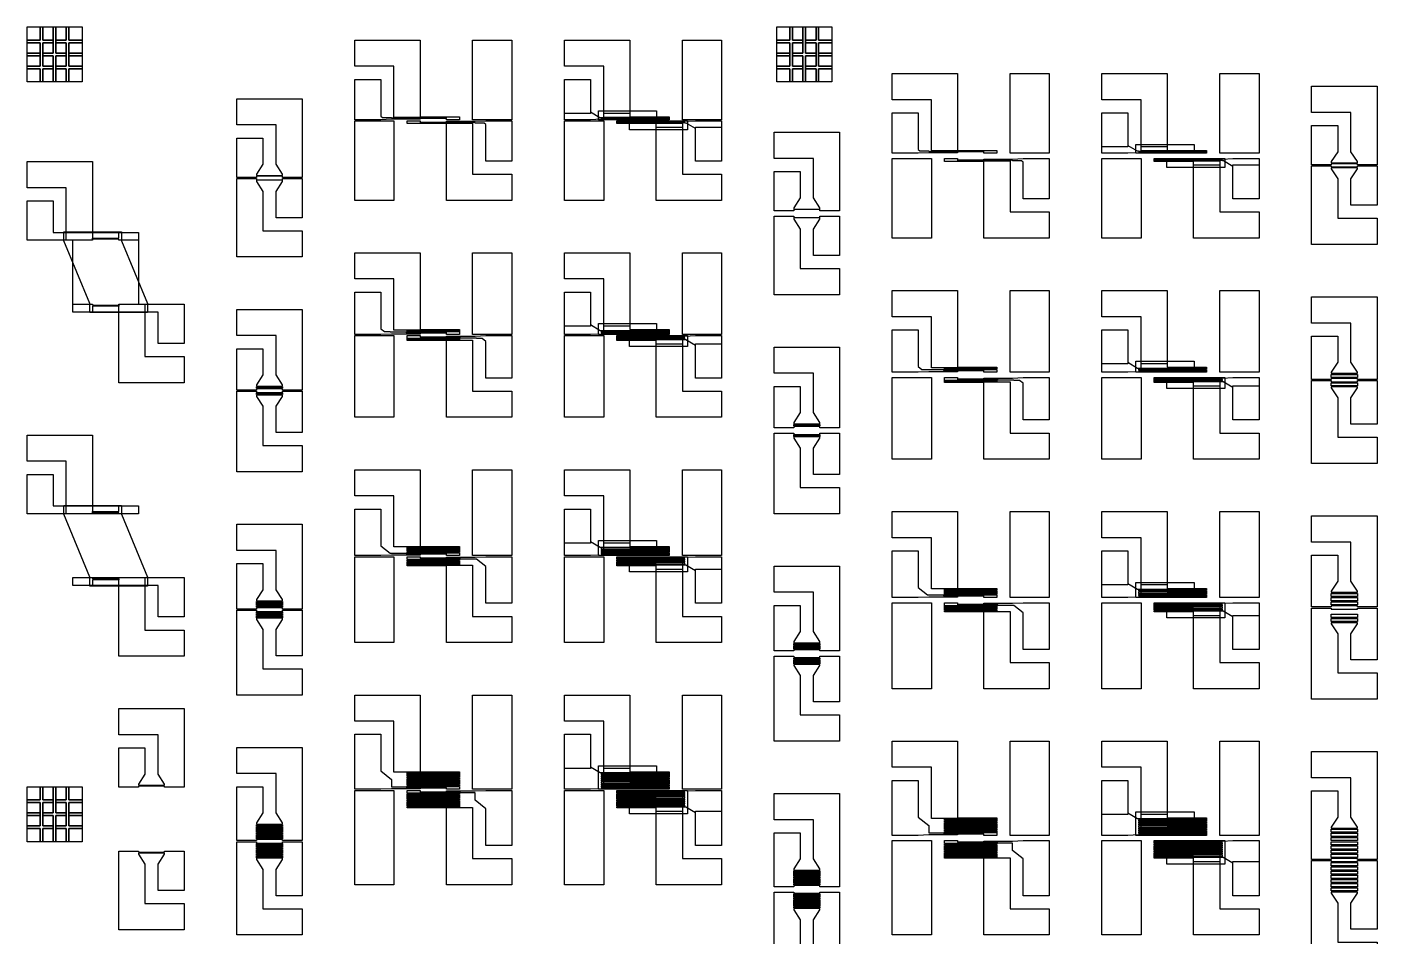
# Model space of a CAD drawing. Extents: x 34075 to 44925, y 3480 to 14722.
# Drawn here: x 34075 to 39225, y 11220 to 14690 of the extents above; entities that cross this region are included whole.
import ezdxf

# ---------------------------------------------------------------- set-up
doc = ezdxf.new("R2010")
doc.units = 0
for name, color, linetype in [('L1D0', 1, 'CONTINUOUS'), ('L2D0', 2, 'CONTINUOUS'), ('L3D0', 3, 'CONTINUOUS')]:
    doc.layers.add(name, color=color, linetype=linetype)

msp = doc.modelspace()

# ---------------------------------------------------------------- linework, layer by layer
at = {"layer": 'L1D0'}
for points in [[(34135, 14640), (34135, 14690), (34175, 14690), (34175, 14640)], [(34185, 14640), (34185, 14690), (34225, 14690), (34225, 14640)], [(36995, 14640), (36995, 14690), (37035, 14690), (37035, 14640)], [(37045, 14640), (37045, 14690), (37085, 14690), (37085, 14640)], [(34075, 14590), (34075, 14630), (34125, 14630), (34125, 14590)], [(34135, 14590), (34135, 14630), (34175, 14630), (34175, 14590)], [(34185, 14590), (34185, 14630), (34225, 14630), (34225, 14590)], [(34235, 14590), (34235, 14630), (34285, 14630), (34285, 14590)], [(35775, 14336), (35775, 14640), (35925, 14640), (35925, 14336)], [(36476, 14341), (36475, 14342), (36475, 14345), (36275, 14345), (36275, 14540), (36125, 14540), (36125, 14640), (36375, 14640), (36375, 14347), (36525, 14347), (36525, 14341)], [(36575, 14336), (36575, 14640), (36725, 14640), (36725, 14336)], [(36935, 14590), (36935, 14630), (36985, 14630), (36985, 14590)], [(36995, 14590), (36995, 14630), (37035, 14630), (37035, 14590)], [(37045, 14590), (37045, 14630), (37085, 14630), (37085, 14590)], [(37095, 14590), (37095, 14630), (37145, 14630), (37145, 14590)], [(34075, 14540), (34075, 14580), (34125, 14580), (34125, 14540)], [(34135, 14540), (34135, 14580), (34175, 14580), (34175, 14540)], [(34185, 14540), (34185, 14580), (34225, 14580), (34225, 14540)], [(34235, 14540), (34235, 14580), (34285, 14580), (34285, 14540)], [(36935, 14540), (36935, 14580), (36985, 14580), (36985, 14540)], [(36995, 14540), (36995, 14580), (37035, 14580), (37035, 14540)], [(37045, 14540), (37045, 14580), (37085, 14580), (37085, 14540)], [(37095, 14540), (37095, 14580), (37145, 14580), (37145, 14540)], [(34135, 14480), (34135, 14530), (34175, 14530), (34175, 14480)], [(34185, 14480), (34185, 14530), (34225, 14530), (34225, 14480)], [(36995, 14480), (36995, 14530), (37035, 14530), (37035, 14480)], [(37045, 14480), (37045, 14530), (37085, 14530), (37085, 14480)], [(36125, 14360), (36125, 14490), (36225, 14490), (36225, 14360)], [(37825, 14208), (37825, 14512), (37975, 14512), (37975, 14208)], [(38526, 14213), (38525, 14214), (38525, 14217), (38325, 14217), (38325, 14412), (38175, 14412), (38175, 14512), (38425, 14512), (38425, 14219), (38575, 14219), (38575, 14213)], [(38625, 14208), (38625, 14512), (38775, 14512), (38775, 14208)], [(35325, 14028), (35325, 14332), (35475, 14332), (35475, 14028)], [(36125, 14028), (36125, 14332), (36275, 14332), (36275, 14028)], [(36475, 14028), (36475, 14321), (36325, 14321), (36325, 14327), (36374, 14327), (36375, 14326), (36375, 14323), (36575, 14323), (36575, 14128), (36725, 14128), (36725, 14028)], [(38175, 14232), (38175, 14362), (38275, 14362), (38275, 14232)], [(36625, 14178), (36625, 14308), (36725, 14308), (36725, 14178)], [(34225, 13876), (34225, 14076), (34075, 14076), (34075, 14176), (34325, 14176), (34325, 13876)], [(37375, 13884), (37375, 14188), (37525, 14188), (37525, 13884)], [(38175, 13884), (38175, 14188), (38325, 14188), (38325, 13884)], [(38525, 13884), (38525, 14177), (38375, 14177), (38375, 14183), (38424, 14183), (38425, 14182), (38425, 14179), (38625, 14179), (38625, 13984), (38775, 13984), (38775, 13884)], [(38675, 14034), (38675, 14164), (38775, 14164), (38775, 14034)], [(34425, 13876), (34425, 13880), (34325, 13880), (34325, 13884), (34425, 13884), (34425, 13906), (34500, 13906), (34500, 13876)], [(35775, 13516), (35775, 13828), (35925, 13828), (35925, 13516)], [(36476, 13521), (36475, 13522), (36475, 13525), (36275, 13525), (36275, 13728), (36125, 13728), (36125, 13828), (36375, 13828), (36375, 13535), (36525, 13535), (36525, 13529), (36476, 13529), (36475, 13530), (36475, 13533), (36375, 13533), (36375, 13527), (36525, 13527), (36525, 13521)], [(36575, 13516), (36575, 13828), (36725, 13828), (36725, 13516)], [(36125, 13548), (36125, 13678), (36225, 13678), (36225, 13548)], [(37825, 13372), (37825, 13684), (37975, 13684), (37975, 13372)], [(38526, 13377), (38525, 13378), (38525, 13381), (38325, 13381), (38325, 13584), (38175, 13584), (38175, 13684), (38425, 13684), (38425, 13391), (38575, 13391), (38575, 13385), (38526, 13385), (38525, 13386), (38525, 13389), (38425, 13389), (38425, 13383), (38575, 13383), (38575, 13377)], [(38625, 13372), (38625, 13684), (38775, 13684), (38775, 13372)], [(34250, 13602), (34250, 13632), (34325, 13632), (34325, 13628), (34425, 13628), (34425, 13624), (34325, 13624), (34325, 13602)], [(34425, 13332), (34425, 13632), (34525, 13632), (34525, 13432), (34675, 13432), (34675, 13332)], [(35325, 13200), (35325, 13512), (35475, 13512), (35475, 13200)], [(36125, 13200), (36125, 13512), (36275, 13512), (36275, 13200)], [(36475, 13200), (36475, 13493), (36325, 13493), (36325, 13499), (36374, 13499), (36375, 13498), (36375, 13495), (36475, 13495), (36475, 13501), (36325, 13501), (36325, 13507), (36374, 13507), (36375, 13506), (36375, 13503), (36575, 13503), (36575, 13300), (36725, 13300), (36725, 13200)], [(38175, 13404), (38175, 13534), (38275, 13534), (38275, 13404)], [(36625, 13350), (36625, 13480), (36725, 13480), (36725, 13350)], [(37375, 13040), (37375, 13352), (37525, 13352), (37525, 13040)], [(38175, 13040), (38175, 13352), (38325, 13352), (38325, 13040)], [(38525, 13040), (38525, 13333), (38375, 13333), (38375, 13339), (38424, 13339), (38425, 13338), (38425, 13335), (38525, 13335), (38525, 13341), (38375, 13341), (38375, 13347), (38424, 13347), (38425, 13346), (38425, 13343), (38625, 13343), (38625, 13140), (38775, 13140), (38775, 13040)], [(38675, 13190), (38675, 13320), (38775, 13320), (38775, 13190)], [(34225, 12832), (34225, 13032), (34075, 13032), (34075, 13132), (34325, 13132), (34325, 12832)], [(35775, 12672), (35775, 13000), (35925, 13000), (35925, 12672)], [(36476, 12677), (36475, 12678), (36475, 12681), (36275, 12681), (36275, 12900), (36125, 12900), (36125, 13000), (36375, 13000), (36375, 12707), (36525, 12707), (36525, 12701), (36476, 12701), (36475, 12702), (36475, 12705), (36375, 12705), (36375, 12699), (36525, 12699), (36525, 12693), (36476, 12693), (36475, 12694), (36475, 12697), (36375, 12697), (36375, 12691), (36525, 12691), (36525, 12685), (36476, 12685), (36475, 12686), (36475, 12689), (36375, 12689), (36375, 12683), (36525, 12683), (36525, 12677)], [(36575, 12672), (36575, 13000), (36725, 13000), (36725, 12672)], [(34425, 12832), (34425, 12836), (34325, 12836), (34325, 12840), (34425, 12840), (34425, 12862), (34500, 12862), (34500, 12832)], [(36125, 12720), (36125, 12850), (36225, 12850), (36225, 12720)], [(37825, 12512), (37825, 12840), (37975, 12840), (37975, 12512)], [(38526, 12517), (38525, 12518), (38525, 12521), (38325, 12521), (38325, 12740), (38175, 12740), (38175, 12840), (38425, 12840), (38425, 12547), (38575, 12547), (38575, 12541), (38526, 12541), (38525, 12542), (38525, 12545), (38425, 12545), (38425, 12539), (38575, 12539), (38575, 12533), (38526, 12533), (38525, 12534), (38525, 12537), (38425, 12537), (38425, 12531), (38575, 12531), (38575, 12525), (38526, 12525), (38525, 12526), (38525, 12529), (38425, 12529), (38425, 12523), (38575, 12523), (38575, 12517)], [(38625, 12512), (38625, 12840), (38775, 12840), (38775, 12512)], [(38175, 12560), (38175, 12690), (38275, 12690), (38275, 12560)], [(35325, 12340), (35325, 12668), (35475, 12668), (35475, 12340)], [(36125, 12340), (36125, 12668), (36275, 12668), (36275, 12340)], [(36475, 12340), (36475, 12633), (36325, 12633), (36325, 12639), (36374, 12639), (36375, 12638), (36375, 12635), (36475, 12635), (36475, 12641), (36325, 12641), (36325, 12647), (36374, 12647), (36375, 12646), (36375, 12643), (36475, 12643), (36475, 12649), (36325, 12649), (36325, 12655), (36374, 12655), (36375, 12654), (36375, 12651), (36475, 12651), (36475, 12657), (36325, 12657), (36325, 12663), (36374, 12663), (36375, 12662), (36375, 12659), (36575, 12659), (36575, 12440), (36725, 12440), (36725, 12340)], [(36625, 12490), (36625, 12620), (36725, 12620), (36725, 12490)], [(34250, 12558), (34250, 12588), (34325, 12588), (34325, 12584), (34425, 12584), (34425, 12580), (34325, 12580), (34325, 12558)], [(34425, 12288), (34425, 12588), (34525, 12588), (34525, 12388), (34675, 12388), (34675, 12288)], [(37375, 12164), (37375, 12492), (37525, 12492), (37525, 12164)], [(38175, 12164), (38175, 12492), (38325, 12492), (38325, 12164)], [(38525, 12164), (38525, 12457), (38375, 12457), (38375, 12463), (38424, 12463), (38425, 12462), (38425, 12459), (38525, 12459), (38525, 12465), (38375, 12465), (38375, 12471), (38424, 12471), (38425, 12470), (38425, 12467), (38525, 12467), (38525, 12473), (38375, 12473), (38375, 12479), (38424, 12479), (38425, 12478), (38425, 12475), (38525, 12475), (38525, 12481), (38375, 12481), (38375, 12487), (38424, 12487), (38425, 12486), (38425, 12483), (38625, 12483), (38625, 12264), (38775, 12264), (38775, 12164)], [(38675, 12314), (38675, 12444), (38775, 12444), (38775, 12314)], [(35775, 11780), (35775, 12140), (35925, 12140), (35925, 11780)], [(36476, 11785), (36475, 11786), (36475, 11789), (36275, 11789), (36275, 12040), (36125, 12040), (36125, 12140), (36375, 12140), (36375, 11847), (36525, 11847), (36525, 11841), (36476, 11841), (36475, 11842), (36475, 11845), (36375, 11845), (36375, 11839), (36525, 11839), (36525, 11833), (36476, 11833), (36475, 11834), (36475, 11837), (36375, 11837), (36375, 11831), (36525, 11831), (36525, 11825), (36476, 11825), (36475, 11826), (36475, 11829), (36375, 11829), (36375, 11823), (36525, 11823), (36525, 11817), (36476, 11817), (36475, 11818), (36475, 11821), (36375, 11821), (36375, 11815), (36525, 11815), (36525, 11809), (36476, 11809), (36475, 11810), (36475, 11813), (36375, 11813), (36375, 11807), (36525, 11807), (36525, 11801), (36476, 11801), (36475, 11802), (36475, 11805), (36375, 11805), (36375, 11799), (36525, 11799), (36525, 11793), (36476, 11793), (36475, 11794), (36475, 11797), (36375, 11797), (36375, 11791), (36525, 11791), (36525, 11785)], [(36575, 11780), (36575, 12140), (36725, 12140), (36725, 11780)], [(36125, 11860), (36125, 11990), (36225, 11990), (36225, 11860)], [(37825, 11604), (37825, 11964), (37975, 11964), (37975, 11604)], [(38526, 11609), (38525, 11610), (38525, 11613), (38325, 11613), (38325, 11864), (38175, 11864), (38175, 11964), (38425, 11964), (38425, 11671), (38575, 11671), (38575, 11665), (38526, 11665), (38525, 11666), (38525, 11669), (38425, 11669), (38425, 11663), (38575, 11663), (38575, 11657), (38526, 11657), (38525, 11658), (38525, 11661), (38425, 11661), (38425, 11655), (38575, 11655), (38575, 11649), (38526, 11649), (38525, 11650), (38525, 11653), (38425, 11653), (38425, 11647), (38575, 11647), (38575, 11641), (38526, 11641), (38525, 11642), (38525, 11645), (38425, 11645), (38425, 11639), (38575, 11639), (38575, 11633), (38526, 11633), (38525, 11634), (38525, 11637), (38425, 11637), (38425, 11631), (38575, 11631), (38575, 11625), (38526, 11625), (38525, 11626), (38525, 11629), (38425, 11629), (38425, 11623), (38575, 11623), (38575, 11617), (38526, 11617), (38525, 11618), (38525, 11621), (38425, 11621), (38425, 11615), (38575, 11615), (38575, 11609)], [(38625, 11604), (38625, 11964), (38775, 11964), (38775, 11604)], [(38175, 11684), (38175, 11814), (38275, 11814), (38275, 11684)], [(34135, 11740), (34135, 11790), (34175, 11790), (34175, 11740)], [(34185, 11740), (34185, 11790), (34225, 11790), (34225, 11740)], [(35325, 11416), (35325, 11776), (35475, 11776), (35475, 11416)], [(36125, 11416), (36125, 11776), (36275, 11776), (36275, 11416)], [(36475, 11416), (36475, 11709), (36325, 11709), (36325, 11715), (36374, 11715), (36375, 11714), (36375, 11711), (36475, 11711), (36475, 11717), (36325, 11717), (36325, 11723), (36374, 11723), (36375, 11722), (36375, 11719), (36475, 11719), (36475, 11725), (36325, 11725), (36325, 11731), (36374, 11731), (36375, 11730), (36375, 11727), (36475, 11727), (36475, 11733), (36325, 11733), (36325, 11739), (36374, 11739), (36375, 11738), (36375, 11735), (36475, 11735), (36475, 11741), (36325, 11741), (36325, 11747), (36374, 11747), (36375, 11746), (36375, 11743), (36475, 11743), (36475, 11749), (36325, 11749), (36325, 11755), (36374, 11755), (36375, 11754), (36375, 11751), (36475, 11751), (36475, 11757), (36325, 11757), (36325, 11763), (36374, 11763), (36375, 11762), (36375, 11759), (36475, 11759), (36475, 11765), (36325, 11765), (36325, 11771), (36374, 11771), (36375, 11770), (36375, 11767), (36575, 11767), (36575, 11516), (36725, 11516), (36725, 11416)], [(34075, 11690), (34075, 11730), (34125, 11730), (34125, 11690)], [(34135, 11690), (34135, 11730), (34175, 11730), (34175, 11690)], [(34185, 11690), (34185, 11730), (34225, 11730), (34225, 11690)], [(34235, 11690), (34235, 11730), (34285, 11730), (34285, 11690)], [(36625, 11566), (36625, 11696), (36725, 11696), (36725, 11566)], [(34075, 11640), (34075, 11680), (34125, 11680), (34125, 11640)], [(34135, 11640), (34135, 11680), (34175, 11680), (34175, 11640)], [(34185, 11640), (34185, 11680), (34225, 11680), (34225, 11640)], [(34235, 11640), (34235, 11680), (34285, 11680), (34285, 11640)], [(34135, 11580), (34135, 11630), (34175, 11630), (34175, 11580)], [(34185, 11580), (34185, 11630), (34225, 11630), (34225, 11580)], [(37375, 11224), (37375, 11584), (37525, 11584), (37525, 11224)], [(38175, 11224), (38175, 11584), (38325, 11584), (38325, 11224)], [(38525, 11224), (38525, 11517), (38375, 11517), (38375, 11523), (38424, 11523), (38425, 11522), (38425, 11519), (38525, 11519), (38525, 11525), (38375, 11525), (38375, 11531), (38424, 11531), (38425, 11530), (38425, 11527), (38525, 11527), (38525, 11533), (38375, 11533), (38375, 11539), (38424, 11539), (38425, 11538), (38425, 11535), (38525, 11535), (38525, 11541), (38375, 11541), (38375, 11547), (38424, 11547), (38425, 11546), (38425, 11543), (38525, 11543), (38525, 11549), (38375, 11549), (38375, 11555), (38424, 11555), (38425, 11554), (38425, 11551), (38525, 11551), (38525, 11557), (38375, 11557), (38375, 11563), (38424, 11563), (38425, 11562), (38425, 11559), (38525, 11559), (38525, 11565), (38375, 11565), (38375, 11571), (38424, 11571), (38425, 11570), (38425, 11567), (38525, 11567), (38525, 11573), (38375, 11573), (38375, 11579), (38424, 11579), (38425, 11578), (38425, 11575), (38625, 11575), (38625, 11324), (38775, 11324), (38775, 11224)], [(38675, 11374), (38675, 11504), (38775, 11504), (38775, 11374)]]:
    msp.add_lwpolyline(points, close=True, dxfattribs=at)
at = {"layer": 'L2D0'}
for points in [[(34075, 14640), (34075, 14690), (34125, 14690), (34125, 14640)], [(34175, 14480), (34175, 14580), (34135, 14580), (34135, 14590), (34175, 14590), (34175, 14690), (34185, 14690), (34185, 14590), (34225, 14590), (34225, 14580), (34185, 14580), (34185, 14480)], [(34235, 14640), (34235, 14690), (34285, 14690), (34285, 14640)], [(36935, 14640), (36935, 14690), (36985, 14690), (36985, 14640)], [(37035, 14480), (37035, 14580), (36995, 14580), (36995, 14590), (37035, 14590), (37035, 14690), (37045, 14690), (37045, 14590), (37085, 14590), (37085, 14580), (37045, 14580), (37045, 14480)], [(37095, 14640), (37095, 14690), (37145, 14690), (37145, 14640)], [(34075, 14580), (34075, 14590), (34125, 14590), (34125, 14580)], [(34235, 14580), (34235, 14590), (34285, 14590), (34285, 14580)], [(36935, 14580), (36935, 14590), (36985, 14590), (36985, 14580)], [(37095, 14580), (37095, 14590), (37145, 14590), (37145, 14580)], [(34075, 14480), (34075, 14530), (34125, 14530), (34125, 14480)], [(34235, 14480), (34235, 14530), (34285, 14530), (34285, 14480)], [(36935, 14480), (36935, 14530), (36985, 14530), (36985, 14480)], [(37095, 14480), (37095, 14530), (37145, 14530), (37145, 14480)], [(36255, 14336), (36255, 14370), (36477, 14370), (36477, 14336)], [(36373, 14298), (36373, 14332), (36595, 14332), (36595, 14298)], [(38305, 14208), (38305, 14242), (38527, 14242), (38527, 14208)], [(38423, 14154), (38423, 14188), (38645, 14188), (38645, 14154)], [(34315, 13600), (34315, 13634), (34215, 13874), (34215, 13908), (34435, 13908), (34435, 13874), (34535, 13634), (34535, 13600)], [(36255, 13516), (36255, 13558), (36477, 13558), (36477, 13516)], [(36373, 13470), (36373, 13512), (36595, 13512), (36595, 13470)], [(38305, 13372), (38305, 13414), (38527, 13414), (38527, 13372)], [(38423, 13310), (38423, 13352), (38645, 13352), (38645, 13310)], [(34315, 12556), (34315, 12590), (34215, 12830), (34215, 12864), (34435, 12864), (34435, 12830), (34535, 12590), (34535, 12556)], [(36255, 12672), (36255, 12730), (36477, 12730), (36477, 12672)], [(36373, 12610), (36373, 12668), (36595, 12668), (36595, 12610)], [(38305, 12512), (38305, 12570), (38527, 12570), (38527, 12512)], [(38423, 12434), (38423, 12492), (38645, 12492), (38645, 12434)], [(36255, 11780), (36255, 11870), (36477, 11870), (36477, 11780)], [(34075, 11740), (34075, 11790), (34125, 11790), (34125, 11740)], [(34175, 11580), (34175, 11680), (34135, 11680), (34135, 11690), (34175, 11690), (34175, 11790), (34185, 11790), (34185, 11690), (34225, 11690), (34225, 11680), (34185, 11680), (34185, 11580)], [(34235, 11740), (34235, 11790), (34285, 11790), (34285, 11740)], [(36373, 11686), (36373, 11776), (36595, 11776), (36595, 11686)], [(38305, 11604), (38305, 11694), (38527, 11694), (38527, 11604)], [(34075, 11680), (34075, 11690), (34125, 11690), (34125, 11680)], [(34235, 11680), (34235, 11690), (34285, 11690), (34285, 11680)], [(34075, 11580), (34075, 11630), (34125, 11630), (34125, 11580)], [(34235, 11580), (34235, 11630), (34285, 11630), (34285, 11580)], [(38423, 11494), (38423, 11584), (38645, 11584), (38645, 11494)]]:
    msp.add_lwpolyline(points, close=True, dxfattribs=at)
at = {"layer": 'L3D0'}
for points in [[(34125, 14480), (34125, 14530), (34075, 14530), (34075, 14540), (34125, 14540), (34125, 14630), (34075, 14630), (34075, 14640), (34125, 14640), (34125, 14690), (34135, 14690), (34135, 14640), (34175, 14640), (34175, 14630), (34135, 14630), (34135, 14540), (34175, 14540), (34175, 14530), (34135, 14530), (34135, 14480)], [(34225, 14480), (34225, 14530), (34185, 14530), (34185, 14540), (34225, 14540), (34225, 14630), (34185, 14630), (34185, 14640), (34225, 14640), (34225, 14690), (34235, 14690), (34235, 14640), (34285, 14640), (34285, 14630), (34235, 14630), (34235, 14540), (34285, 14540), (34285, 14530), (34235, 14530), (34235, 14480)], [(36985, 14480), (36985, 14530), (36935, 14530), (36935, 14540), (36985, 14540), (36985, 14630), (36935, 14630), (36935, 14640), (36985, 14640), (36985, 14690), (36995, 14690), (36995, 14640), (37035, 14640), (37035, 14630), (36995, 14630), (36995, 14540), (37035, 14540), (37035, 14530), (36995, 14530), (36995, 14480)], [(37085, 14480), (37085, 14530), (37045, 14530), (37045, 14540), (37085, 14540), (37085, 14630), (37045, 14630), (37045, 14640), (37085, 14640), (37085, 14690), (37095, 14690), (37095, 14640), (37145, 14640), (37145, 14630), (37095, 14630), (37095, 14540), (37145, 14540), (37145, 14530), (37095, 14530), (37095, 14480)], [(35325, 14336), (35325, 14490), (35425, 14490), (35425, 14350), (35431.2, 14345), (35465, 14345), (35465, 14343), (35675, 14343), (35675, 14345), (35475, 14345), (35475, 14540), (35325, 14540), (35325, 14640), (35575, 14640), (35575, 14347), (35725, 14347), (35725, 14336), (35675, 14336), (35675, 14341), (35575, 14341), (35575, 14338), (35465, 14338), (35425, 14336)], [(35775, 14336), (35775, 14640), (35925, 14640), (35925, 14336)], [(36275, 14360), (36275, 14540), (36125, 14540), (36125, 14640), (36375, 14640), (36375, 14360)], [(36575, 14336), (36575, 14640), (36725, 14640), (36725, 14336)], [(36125, 14336), (36125, 14490), (36225, 14490), (36225, 14366), (36260, 14345), (36265, 14345), (36265, 14344), (36375, 14344), (36375, 14343), (36475, 14343), (36475, 14347), (36525, 14347), (36525, 14336), (36475, 14336), (36475, 14341), (36375, 14341), (36375, 14338), (36265, 14338), (36225, 14336)], [(37375, 14208), (37375, 14362), (37475, 14362), (37475, 14222), (37481.2, 14217), (37515, 14217), (37515, 14215), (37725, 14215), (37725, 14217), (37525, 14217), (37525, 14412), (37375, 14412), (37375, 14512), (37625, 14512), (37625, 14219), (37775, 14219), (37775, 14208), (37725, 14208), (37725, 14213), (37625, 14213), (37625, 14210), (37515, 14210), (37475, 14208)], [(37825, 14208), (37825, 14512), (37975, 14512), (37975, 14208)], [(38325, 14232), (38325, 14412), (38175, 14412), (38175, 14512), (38425, 14512), (38425, 14232)], [(38625, 14208), (38625, 14512), (38775, 14512), (38775, 14208)], [(38975, 14164), (38975, 14314), (39075, 14314), (39075, 14214), (39050, 14176), (39050, 14172), (39150, 14172), (39150, 14176), (39125, 14214), (39125, 14364), (38975, 14364), (38975, 14464), (39225, 14464), (39225, 14164), (39150, 14164), (39150, 14168), (39050, 14168), (39050, 14164)], [(34875, 14116), (34875, 14266), (34975, 14266), (34975, 14166), (34950, 14128), (34950, 14123), (35050, 14123), (35050, 14128), (35025, 14166), (35025, 14316), (34875, 14316), (34875, 14416), (35125, 14416), (35125, 14116), (35050, 14116), (35050, 14121), (34950, 14121), (34950, 14116)], [(35325, 14028), (35325, 14332), (35475, 14332), (35475, 14028)], [(35675, 14028), (35675, 14321), (35525, 14321), (35525, 14332), (35575, 14332), (35575, 14327), (35675, 14327), (35675, 14330), (35785, 14330), (35825, 14332), (35925, 14332), (35925, 14178), (35825, 14178), (35825, 14318), (35818.8, 14323), (35785, 14323), (35785, 14325), (35575, 14325), (35575, 14323), (35775, 14323), (35775, 14128), (35925, 14128), (35925, 14028)], [(36125, 14028), (36125, 14332), (36275, 14332), (36275, 14028)], [(36625, 14178), (36625, 14302), (36590, 14323), (36585, 14323), (36585, 14324), (36475, 14324), (36475, 14325), (36375, 14325), (36375, 14321), (36325, 14321), (36325, 14332), (36375, 14332), (36375, 14327), (36475, 14327), (36475, 14330), (36585, 14330), (36625, 14332), (36725, 14332), (36725, 14178)], [(38175, 14208), (38175, 14362), (38275, 14362), (38275, 14238), (38310, 14217), (38315, 14217), (38315, 14216), (38425, 14216), (38425, 14215), (38525, 14215), (38525, 14219), (38575, 14219), (38575, 14208), (38525, 14208), (38525, 14213), (38425, 14213), (38425, 14210), (38315, 14210), (38275, 14208)], [(36475, 14028), (36475, 14308), (36575, 14308), (36575, 14128), (36725, 14128), (36725, 14028)], [(36925, 13988), (36925, 14138), (37025, 14138), (37025, 14038), (37000, 14000), (37000, 13995), (37100, 13995), (37100, 14000), (37075, 14038), (37075, 14188), (36925, 14188), (36925, 14288), (37175, 14288), (37175, 13988), (37100, 13988), (37100, 13993), (37000, 13993), (37000, 13988)], [(37375, 13884), (37375, 14188), (37525, 14188), (37525, 13884)], [(37725, 13884), (37725, 14177), (37575, 14177), (37575, 14188), (37625, 14188), (37625, 14183), (37725, 14183), (37725, 14186), (37835, 14186), (37875, 14188), (37975, 14188), (37975, 14034), (37875, 14034), (37875, 14174), (37868.8, 14179), (37835, 14179), (37835, 14181), (37625, 14181), (37625, 14179), (37825, 14179), (37825, 13984), (37975, 13984), (37975, 13884)], [(38175, 13884), (38175, 14188), (38325, 14188), (38325, 13884)], [(38675, 14034), (38675, 14158), (38640, 14179), (38635, 14179), (38635, 14180), (38525, 14180), (38525, 14181), (38425, 14181), (38425, 14177), (38375, 14177), (38375, 14188), (38425, 14188), (38425, 14183), (38525, 14183), (38525, 14186), (38635, 14186), (38675, 14188), (38775, 14188), (38775, 14034)], [(38525, 13884), (38525, 14164), (38625, 14164), (38625, 13984), (38775, 13984), (38775, 13884)], [(34875, 13812), (34875, 14112), (34950, 14112), (34950, 14107), (35050, 14107), (35050, 14112), (35125, 14112), (35125, 13962), (35025, 13962), (35025, 14062), (35050, 14100), (35050, 14105), (34950, 14105), (34950, 14100), (34975, 14062), (34975, 13912), (35125, 13912), (35125, 13812)], [(38975, 13860), (38975, 14160), (39050, 14160), (39050, 14156), (39150, 14156), (39150, 14160), (39225, 14160), (39225, 14010), (39125, 14010), (39125, 14110), (39150, 14148), (39150, 14152), (39050, 14152), (39050, 14148), (39075, 14110), (39075, 13960), (39225, 13960), (39225, 13860)], [(34575, 13482), (34575, 13602), (34250, 13602), (34250, 13876), (34075, 13876), (34075, 14026), (34175, 14026), (34175, 13906), (34500, 13906), (34500, 13632), (34675, 13632), (34675, 13482)], [(36925, 13668), (36925, 13968), (37000, 13968), (37000, 13963), (37100, 13963), (37100, 13968), (37175, 13968), (37175, 13818), (37075, 13818), (37075, 13918), (37100, 13956), (37100, 13961), (37000, 13961), (37000, 13956), (37025, 13918), (37025, 13768), (37175, 13768), (37175, 13668)], [(35325, 13516), (35325, 13678), (35425, 13678), (35425, 13538), (35438.7, 13527), (35458.8, 13527), (35460, 13526), (35521, 13526), (35521, 13523), (35675, 13523), (35675, 13525), (35525, 13525), (35525, 13531), (35675, 13531), (35675, 13533), (35475, 13533), (35475, 13728), (35325, 13728), (35325, 13828), (35575, 13828), (35575, 13535), (35725, 13535), (35725, 13529), (35575, 13529), (35575, 13527), (35725, 13527), (35725, 13516), (35675, 13516), (35675, 13521), (35575, 13521), (35575, 13518), (35465, 13518), (35425, 13516)], [(35775, 13516), (35775, 13828), (35925, 13828), (35925, 13516)], [(36275, 13548), (36275, 13728), (36125, 13728), (36125, 13828), (36375, 13828), (36375, 13548)], [(36575, 13516), (36575, 13828), (36725, 13828), (36725, 13516)], [(36125, 13516), (36125, 13678), (36225, 13678), (36225, 13554), (36261.7, 13532), (36375, 13532), (36375, 13531), (36475, 13531), (36475, 13535), (36525, 13535), (36525, 13529), (36375, 13529), (36375, 13528), (36265, 13528), (36265, 13524), (36375, 13524), (36375, 13523), (36475, 13523), (36475, 13527), (36525, 13527), (36525, 13516), (36475, 13516), (36475, 13521), (36375, 13521), (36375, 13518), (36265, 13518), (36225, 13516)], [(37375, 13372), (37375, 13534), (37475, 13534), (37475, 13394), (37488.7, 13383), (37508.8, 13383), (37510, 13382), (37571, 13382), (37571, 13379), (37725, 13379), (37725, 13381), (37575, 13381), (37575, 13387), (37725, 13387), (37725, 13389), (37525, 13389), (37525, 13584), (37375, 13584), (37375, 13684), (37625, 13684), (37625, 13391), (37775, 13391), (37775, 13385), (37625, 13385), (37625, 13383), (37775, 13383), (37775, 13372), (37725, 13372), (37725, 13377), (37625, 13377), (37625, 13374), (37515, 13374), (37475, 13372)], [(37825, 13372), (37825, 13684), (37975, 13684), (37975, 13372)], [(38325, 13404), (38325, 13584), (38175, 13584), (38175, 13684), (38425, 13684), (38425, 13404)], [(38625, 13372), (38625, 13684), (38775, 13684), (38775, 13372)], [(38975, 13344), (38975, 13510), (39075, 13510), (39075, 13410), (39050, 13372), (39050, 13368), (39150, 13368), (39150, 13372), (39125, 13410), (39125, 13560), (38975, 13560), (38975, 13660), (39225, 13660), (39225, 13344), (39150, 13344), (39150, 13348), (39050, 13348), (39050, 13344)], [(34875, 13304), (34875, 13462), (34975, 13462), (34975, 13362), (34950, 13324), (34950, 13319), (35050, 13319), (35050, 13324), (35025, 13362), (35025, 13512), (34875, 13512), (34875, 13612), (35125, 13612), (35125, 13304), (35050, 13304), (35050, 13309), (34950, 13309), (34950, 13304)], [(35325, 13200), (35325, 13512), (35475, 13512), (35475, 13200)], [(35675, 13200), (35675, 13493), (35525, 13493), (35525, 13499), (35675, 13499), (35675, 13501), (35525, 13501), (35525, 13512), (35575, 13512), (35575, 13507), (35675, 13507), (35675, 13510), (35785, 13510), (35825, 13512), (35925, 13512), (35925, 13350), (35825, 13350), (35825, 13490), (35811.3, 13501), (35791.2, 13501), (35790, 13502), (35729, 13502), (35729, 13505), (35575, 13505), (35575, 13503), (35725, 13503), (35725, 13497), (35575, 13497), (35575, 13495), (35775, 13495), (35775, 13300), (35925, 13300), (35925, 13200)], [(36125, 13200), (36125, 13512), (36275, 13512), (36275, 13200)], [(36625, 13350), (36625, 13474), (36588.3, 13496), (36475, 13496), (36475, 13497), (36375, 13497), (36375, 13493), (36325, 13493), (36325, 13499), (36475, 13499), (36475, 13500), (36585, 13500), (36585, 13504), (36475, 13504), (36475, 13505), (36375, 13505), (36375, 13501), (36325, 13501), (36325, 13512), (36375, 13512), (36375, 13507), (36475, 13507), (36475, 13510), (36585, 13510), (36625, 13512), (36725, 13512), (36725, 13350)], [(38175, 13372), (38175, 13534), (38275, 13534), (38275, 13410), (38311.7, 13388), (38425, 13388), (38425, 13387), (38525, 13387), (38525, 13391), (38575, 13391), (38575, 13385), (38425, 13385), (38425, 13384), (38315, 13384), (38315, 13380), (38425, 13380), (38425, 13379), (38525, 13379), (38525, 13383), (38575, 13383), (38575, 13372), (38525, 13372), (38525, 13377), (38425, 13377), (38425, 13374), (38315, 13374), (38275, 13372)], [(36475, 13200), (36475, 13480), (36575, 13480), (36575, 13300), (36725, 13300), (36725, 13200)], [(36925, 13160), (36925, 13318), (37025, 13318), (37025, 13218), (37000, 13180), (37000, 13175), (37100, 13175), (37100, 13180), (37075, 13218), (37075, 13368), (36925, 13368), (36925, 13468), (37175, 13468), (37175, 13160), (37100, 13160), (37100, 13165), (37000, 13165), (37000, 13160)], [(37375, 13040), (37375, 13352), (37525, 13352), (37525, 13040)], [(37725, 13040), (37725, 13333), (37575, 13333), (37575, 13339), (37725, 13339), (37725, 13341), (37575, 13341), (37575, 13352), (37625, 13352), (37625, 13347), (37725, 13347), (37725, 13350), (37835, 13350), (37875, 13352), (37975, 13352), (37975, 13190), (37875, 13190), (37875, 13330), (37861.3, 13341), (37841.2, 13341), (37840, 13342), (37779, 13342), (37779, 13345), (37625, 13345), (37625, 13343), (37775, 13343), (37775, 13337), (37625, 13337), (37625, 13335), (37825, 13335), (37825, 13140), (37975, 13140), (37975, 13040)], [(38175, 13040), (38175, 13352), (38325, 13352), (38325, 13040)], [(38675, 13190), (38675, 13314), (38638.3, 13336), (38525, 13336), (38525, 13337), (38425, 13337), (38425, 13333), (38375, 13333), (38375, 13339), (38525, 13339), (38525, 13340), (38635, 13340), (38635, 13344), (38525, 13344), (38525, 13345), (38425, 13345), (38425, 13341), (38375, 13341), (38375, 13352), (38425, 13352), (38425, 13347), (38525, 13347), (38525, 13350), (38635, 13350), (38675, 13352), (38775, 13352), (38775, 13190)], [(38975, 13024), (38975, 13340), (39050, 13340), (39050, 13336), (39150, 13336), (39150, 13340), (39225, 13340), (39225, 13174), (39125, 13174), (39125, 13274), (39150, 13312), (39150, 13316), (39050, 13316), (39050, 13312), (39075, 13274), (39075, 13124), (39225, 13124), (39225, 13024)], [(39050, 13352), (39050, 13364), (39150, 13364), (39150, 13352)], [(34875, 12992), (34875, 13300), (34950, 13300), (34950, 13295), (35050, 13295), (35050, 13300), (35125, 13300), (35125, 13142), (35025, 13142), (35025, 13242), (35050, 13280), (35050, 13285), (34950, 13285), (34950, 13280), (34975, 13242), (34975, 13092), (35125, 13092), (35125, 12992)], [(34950, 13311), (34950, 13317), (35050, 13317), (35050, 13311)], [(34950, 13287), (34950, 13293), (35050, 13293), (35050, 13287)], [(38525, 13040), (38525, 13320), (38625, 13320), (38625, 13140), (38775, 13140), (38775, 13040)], [(39050, 13320), (39050, 13332), (39150, 13332), (39150, 13320)], [(36925, 12832), (36925, 13140), (37000, 13140), (37000, 13135), (37100, 13135), (37100, 13140), (37175, 13140), (37175, 12982), (37075, 12982), (37075, 13082), (37100, 13120), (37100, 13125), (37000, 13125), (37000, 13120), (37025, 13082), (37025, 12932), (37175, 12932), (37175, 12832)], [(37000, 13167), (37000, 13173), (37100, 13173), (37100, 13167)], [(37000, 13127), (37000, 13133), (37100, 13133), (37100, 13127)], [(34075, 12832), (34075, 12982), (34175, 12982), (34175, 12862), (34500, 12862), (34500, 12832)], [(35325, 12672), (35325, 12850), (35425, 12850), (35425, 12710), (35460, 12682), (35521, 12682), (35521, 12679), (35675, 12679), (35675, 12681), (35525, 12681), (35525, 12687), (35675, 12687), (35675, 12689), (35525, 12689), (35525, 12695), (35675, 12695), (35675, 12697), (35525, 12697), (35525, 12703), (35675, 12703), (35675, 12705), (35475, 12705), (35475, 12900), (35325, 12900), (35325, 13000), (35575, 13000), (35575, 12707), (35725, 12707), (35725, 12701), (35575, 12701), (35575, 12699), (35725, 12699), (35725, 12693), (35575, 12693), (35575, 12691), (35725, 12691), (35725, 12685), (35575, 12685), (35575, 12683), (35725, 12683), (35725, 12672), (35675, 12672), (35675, 12677), (35575, 12677), (35575, 12674), (35465, 12674), (35425, 12672)], [(35775, 12672), (35775, 13000), (35925, 13000), (35925, 12672)], [(36275, 12720), (36275, 12900), (36125, 12900), (36125, 13000), (36375, 13000), (36375, 12720)], [(36575, 12672), (36575, 13000), (36725, 13000), (36725, 12672)], [(36125, 12672), (36125, 12850), (36225, 12850), (36225, 12726), (36261.7, 12704), (36375, 12704), (36375, 12703), (36475, 12703), (36475, 12707), (36525, 12707), (36525, 12701), (36375, 12701), (36375, 12700), (36265, 12700), (36265, 12696), (36375, 12696), (36375, 12695), (36475, 12695), (36475, 12699), (36525, 12699), (36525, 12693), (36375, 12693), (36375, 12692), (36265, 12692), (36265, 12688), (36375, 12688), (36375, 12687), (36475, 12687), (36475, 12691), (36525, 12691), (36525, 12685), (36375, 12685), (36375, 12684), (36265, 12684), (36265, 12680), (36375, 12680), (36375, 12679), (36475, 12679), (36475, 12683), (36525, 12683), (36525, 12672), (36475, 12672), (36475, 12677), (36375, 12677), (36375, 12674), (36265, 12674), (36225, 12672)], [(37375, 12512), (37375, 12690), (37475, 12690), (37475, 12550), (37510, 12522), (37571, 12522), (37571, 12519), (37725, 12519), (37725, 12521), (37575, 12521), (37575, 12527), (37725, 12527), (37725, 12529), (37575, 12529), (37575, 12535), (37725, 12535), (37725, 12537), (37575, 12537), (37575, 12543), (37725, 12543), (37725, 12545), (37525, 12545), (37525, 12740), (37375, 12740), (37375, 12840), (37625, 12840), (37625, 12547), (37775, 12547), (37775, 12541), (37625, 12541), (37625, 12539), (37775, 12539), (37775, 12533), (37625, 12533), (37625, 12531), (37775, 12531), (37775, 12525), (37625, 12525), (37625, 12523), (37775, 12523), (37775, 12512), (37725, 12512), (37725, 12517), (37625, 12517), (37625, 12514), (37515, 12514), (37475, 12512)], [(37825, 12512), (37825, 12840), (37975, 12840), (37975, 12512)], [(38325, 12560), (38325, 12740), (38175, 12740), (38175, 12840), (38425, 12840), (38425, 12560)], [(38625, 12512), (38625, 12840), (38775, 12840), (38775, 12512)], [(38975, 12476), (38975, 12674), (39075, 12674), (39075, 12574), (39050, 12536), (39050, 12532), (39150, 12532), (39150, 12536), (39125, 12574), (39125, 12724), (38975, 12724), (38975, 12824), (39225, 12824), (39225, 12476), (39150, 12476), (39150, 12480), (39050, 12480), (39050, 12476)], [(34875, 12468), (34875, 12642), (34975, 12642), (34975, 12542), (34950, 12504), (34950, 12499), (35050, 12499), (35050, 12504), (35025, 12542), (35025, 12692), (34875, 12692), (34875, 12792), (35125, 12792), (35125, 12468), (35050, 12468), (35050, 12473), (34950, 12473), (34950, 12468)], [(38175, 12512), (38175, 12690), (38275, 12690), (38275, 12566), (38311.7, 12544), (38425, 12544), (38425, 12543), (38525, 12543), (38525, 12547), (38575, 12547), (38575, 12541), (38425, 12541), (38425, 12540), (38315, 12540), (38315, 12536), (38425, 12536), (38425, 12535), (38525, 12535), (38525, 12539), (38575, 12539), (38575, 12533), (38425, 12533), (38425, 12532), (38315, 12532), (38315, 12528), (38425, 12528), (38425, 12527), (38525, 12527), (38525, 12531), (38575, 12531), (38575, 12525), (38425, 12525), (38425, 12524), (38315, 12524), (38315, 12520), (38425, 12520), (38425, 12519), (38525, 12519), (38525, 12523), (38575, 12523), (38575, 12512), (38525, 12512), (38525, 12517), (38425, 12517), (38425, 12514), (38315, 12514), (38275, 12512)], [(35325, 12340), (35325, 12668), (35475, 12668), (35475, 12340)], [(35675, 12340), (35675, 12633), (35525, 12633), (35525, 12639), (35675, 12639), (35675, 12641), (35525, 12641), (35525, 12647), (35675, 12647), (35675, 12649), (35525, 12649), (35525, 12655), (35675, 12655), (35675, 12657), (35525, 12657), (35525, 12668), (35575, 12668), (35575, 12663), (35675, 12663), (35675, 12666), (35785, 12666), (35825, 12668), (35925, 12668), (35925, 12490), (35825, 12490), (35825, 12630), (35790, 12658), (35729, 12658), (35729, 12661), (35575, 12661), (35575, 12659), (35725, 12659), (35725, 12653), (35575, 12653), (35575, 12651), (35725, 12651), (35725, 12645), (35575, 12645), (35575, 12643), (35725, 12643), (35725, 12637), (35575, 12637), (35575, 12635), (35775, 12635), (35775, 12440), (35925, 12440), (35925, 12340)], [(36125, 12340), (36125, 12668), (36275, 12668), (36275, 12340)], [(36625, 12490), (36625, 12614), (36588.3, 12636), (36475, 12636), (36475, 12637), (36375, 12637), (36375, 12633), (36325, 12633), (36325, 12639), (36475, 12639), (36475, 12640), (36585, 12640), (36585, 12644), (36475, 12644), (36475, 12645), (36375, 12645), (36375, 12641), (36325, 12641), (36325, 12647), (36475, 12647), (36475, 12648), (36585, 12648), (36585, 12652), (36475, 12652), (36475, 12653), (36375, 12653), (36375, 12649), (36325, 12649), (36325, 12655), (36475, 12655), (36475, 12656), (36585, 12656), (36585, 12660), (36475, 12660), (36475, 12661), (36375, 12661), (36375, 12657), (36325, 12657), (36325, 12668), (36375, 12668), (36375, 12663), (36475, 12663), (36475, 12666), (36585, 12666), (36625, 12668), (36725, 12668), (36725, 12490)], [(36475, 12340), (36475, 12620), (36575, 12620), (36575, 12440), (36725, 12440), (36725, 12340)], [(36925, 12308), (36925, 12482), (37025, 12482), (37025, 12382), (37000, 12344), (37000, 12339), (37100, 12339), (37100, 12344), (37075, 12382), (37075, 12532), (36925, 12532), (36925, 12632), (37175, 12632), (37175, 12308), (37100, 12308), (37100, 12313), (37000, 12313), (37000, 12308)], [(34575, 12438), (34575, 12558), (34250, 12558), (34250, 12588), (34675, 12588), (34675, 12438)], [(39050, 12516), (39050, 12528), (39150, 12528), (39150, 12516)], [(34875, 12140), (34875, 12464), (34950, 12464), (34950, 12459), (35050, 12459), (35050, 12464), (35125, 12464), (35125, 12290), (35025, 12290), (35025, 12390), (35050, 12428), (35050, 12433), (34950, 12433), (34950, 12428), (34975, 12390), (34975, 12240), (35125, 12240), (35125, 12140)], [(34950, 12491), (34950, 12497), (35050, 12497), (35050, 12491)], [(34950, 12483), (34950, 12489), (35050, 12489), (35050, 12483)], [(34950, 12475), (34950, 12481), (35050, 12481), (35050, 12475)], [(37375, 12164), (37375, 12492), (37525, 12492), (37525, 12164)], [(37725, 12164), (37725, 12457), (37575, 12457), (37575, 12463), (37725, 12463), (37725, 12465), (37575, 12465), (37575, 12471), (37725, 12471), (37725, 12473), (37575, 12473), (37575, 12479), (37725, 12479), (37725, 12481), (37575, 12481), (37575, 12492), (37625, 12492), (37625, 12487), (37725, 12487), (37725, 12490), (37835, 12490), (37875, 12492), (37975, 12492), (37975, 12314), (37875, 12314), (37875, 12454), (37840, 12482), (37779, 12482), (37779, 12485), (37625, 12485), (37625, 12483), (37775, 12483), (37775, 12477), (37625, 12477), (37625, 12475), (37775, 12475), (37775, 12469), (37625, 12469), (37625, 12467), (37775, 12467), (37775, 12461), (37625, 12461), (37625, 12459), (37825, 12459), (37825, 12264), (37975, 12264), (37975, 12164)], [(38175, 12164), (38175, 12492), (38325, 12492), (38325, 12164)], [(38675, 12314), (38675, 12438), (38638.3, 12460), (38525, 12460), (38525, 12461), (38425, 12461), (38425, 12457), (38375, 12457), (38375, 12463), (38525, 12463), (38525, 12464), (38635, 12464), (38635, 12468), (38525, 12468), (38525, 12469), (38425, 12469), (38425, 12465), (38375, 12465), (38375, 12471), (38525, 12471), (38525, 12472), (38635, 12472), (38635, 12476), (38525, 12476), (38525, 12477), (38425, 12477), (38425, 12473), (38375, 12473), (38375, 12479), (38525, 12479), (38525, 12480), (38635, 12480), (38635, 12484), (38525, 12484), (38525, 12485), (38425, 12485), (38425, 12481), (38375, 12481), (38375, 12492), (38425, 12492), (38425, 12487), (38525, 12487), (38525, 12490), (38635, 12490), (38675, 12492), (38775, 12492), (38775, 12314)], [(38975, 12124), (38975, 12472), (39050, 12472), (39050, 12468), (39150, 12468), (39150, 12472), (39225, 12472), (39225, 12274), (39125, 12274), (39125, 12374), (39150, 12412), (39150, 12416), (39050, 12416), (39050, 12412), (39075, 12374), (39075, 12224), (39225, 12224), (39225, 12124)], [(39050, 12500), (39050, 12512), (39150, 12512), (39150, 12500)], [(39050, 12484), (39050, 12496), (39150, 12496), (39150, 12484)], [(34950, 12451), (34950, 12457), (35050, 12457), (35050, 12451)], [(34950, 12443), (34950, 12449), (35050, 12449), (35050, 12443)], [(34950, 12435), (34950, 12441), (35050, 12441), (35050, 12435)], [(38525, 12164), (38525, 12444), (38625, 12444), (38625, 12264), (38775, 12264), (38775, 12164)], [(39050, 12436), (39050, 12448), (39150, 12448), (39150, 12436)], [(39050, 12436), (39050, 12448), (39150, 12448), (39150, 12436)], [(39050, 12420), (39050, 12432), (39150, 12432), (39150, 12420)], [(37000, 12331), (37000, 12337), (37100, 12337), (37100, 12331)], [(37000, 12323), (37000, 12329), (37100, 12329), (37100, 12323)], [(37000, 12315), (37000, 12321), (37100, 12321), (37100, 12315)], [(36925, 11964), (36925, 12288), (37000, 12288), (37000, 12283), (37100, 12283), (37100, 12288), (37175, 12288), (37175, 12114), (37075, 12114), (37075, 12214), (37100, 12252), (37100, 12257), (37000, 12257), (37000, 12252), (37025, 12214), (37025, 12064), (37175, 12064), (37175, 11964)], [(37000, 12275), (37000, 12281), (37100, 12281), (37100, 12275)], [(37000, 12267), (37000, 12273), (37100, 12273), (37100, 12267)], [(37000, 12259), (37000, 12265), (37100, 12265), (37100, 12259)], [(35325, 11780), (35325, 11990), (35425, 11990), (35425, 11850), (35465, 11818), (35465, 11790), (35521, 11790), (35521, 11787), (35675, 11787), (35675, 11789), (35525, 11789), (35525, 11795), (35675, 11795), (35675, 11797), (35525, 11797), (35525, 11803), (35675, 11803), (35675, 11805), (35525, 11805), (35525, 11811), (35675, 11811), (35675, 11813), (35525, 11813), (35525, 11819), (35675, 11819), (35675, 11821), (35525, 11821), (35525, 11827), (35675, 11827), (35675, 11829), (35525, 11829), (35525, 11835), (35675, 11835), (35675, 11837), (35525, 11837), (35525, 11843), (35675, 11843), (35675, 11845), (35475, 11845), (35475, 12040), (35325, 12040), (35325, 12140), (35575, 12140), (35575, 11847), (35725, 11847), (35725, 11841), (35575, 11841), (35575, 11839), (35725, 11839), (35725, 11833), (35575, 11833), (35575, 11831), (35725, 11831), (35725, 11825), (35575, 11825), (35575, 11823), (35725, 11823), (35725, 11817), (35575, 11817), (35575, 11815), (35725, 11815), (35725, 11809), (35575, 11809), (35575, 11807), (35725, 11807), (35725, 11801), (35575, 11801), (35575, 11799), (35725, 11799), (35725, 11793), (35575, 11793), (35575, 11791), (35725, 11791), (35725, 11780), (35675, 11780), (35675, 11785), (35575, 11785), (35575, 11782), (35465, 11782), (35425, 11780)], [(35775, 11780), (35775, 12140), (35925, 12140), (35925, 11780)], [(36275, 11860), (36275, 12040), (36125, 12040), (36125, 12140), (36375, 12140), (36375, 11860)], [(36575, 11780), (36575, 12140), (36725, 12140), (36725, 11780)], [(34425, 11788), (34425, 11938), (34525, 11938), (34525, 11838), (34500, 11800), (34500, 11796), (34600, 11796), (34600, 11800), (34575, 11838), (34575, 11988), (34425, 11988), (34425, 12088), (34675, 12088), (34675, 11788), (34600, 11788), (34600, 11792), (34500, 11792), (34500, 11788)], [(36125, 11780), (36125, 11990), (36225, 11990), (36225, 11866), (36261.7, 11844), (36375, 11844), (36375, 11843), (36475, 11843), (36475, 11847), (36525, 11847), (36525, 11841), (36375, 11841), (36375, 11840), (36265, 11840), (36265, 11836), (36375, 11836), (36375, 11835), (36475, 11835), (36475, 11839), (36525, 11839), (36525, 11833), (36375, 11833), (36375, 11832), (36265, 11832), (36265, 11828), (36375, 11828), (36375, 11827), (36475, 11827), (36475, 11831), (36525, 11831), (36525, 11825), (36375, 11825), (36375, 11824), (36265, 11824), (36265, 11820), (36375, 11820), (36375, 11819), (36475, 11819), (36475, 11823), (36525, 11823), (36525, 11817), (36375, 11817), (36375, 11816), (36265, 11816), (36265, 11812), (36375, 11812), (36375, 11811), (36475, 11811), (36475, 11815), (36525, 11815), (36525, 11809), (36375, 11809), (36375, 11808), (36265, 11808), (36265, 11804), (36375, 11804), (36375, 11803), (36475, 11803), (36475, 11807), (36525, 11807), (36525, 11801), (36375, 11801), (36375, 11800), (36265, 11800), (36265, 11796), (36375, 11796), (36375, 11795), (36475, 11795), (36475, 11799), (36525, 11799), (36525, 11793), (36375, 11793), (36375, 11792), (36265, 11792), (36265, 11788), (36375, 11788), (36375, 11787), (36475, 11787), (36475, 11791), (36525, 11791), (36525, 11780), (36475, 11780), (36475, 11785), (36375, 11785), (36375, 11782), (36265, 11782), (36225, 11780)], [(37375, 11604), (37375, 11814), (37475, 11814), (37475, 11674), (37515, 11642), (37515, 11614), (37571, 11614), (37571, 11611), (37725, 11611), (37725, 11613), (37575, 11613), (37575, 11619), (37725, 11619), (37725, 11621), (37575, 11621), (37575, 11627), (37725, 11627), (37725, 11629), (37575, 11629), (37575, 11635), (37725, 11635), (37725, 11637), (37575, 11637), (37575, 11643), (37725, 11643), (37725, 11645), (37575, 11645), (37575, 11651), (37725, 11651), (37725, 11653), (37575, 11653), (37575, 11659), (37725, 11659), (37725, 11661), (37575, 11661), (37575, 11667), (37725, 11667), (37725, 11669), (37525, 11669), (37525, 11864), (37375, 11864), (37375, 11964), (37625, 11964), (37625, 11671), (37775, 11671), (37775, 11665), (37625, 11665), (37625, 11663), (37775, 11663), (37775, 11657), (37625, 11657), (37625, 11655), (37775, 11655), (37775, 11649), (37625, 11649), (37625, 11647), (37775, 11647), (37775, 11641), (37625, 11641), (37625, 11639), (37775, 11639), (37775, 11633), (37625, 11633), (37625, 11631), (37775, 11631), (37775, 11625), (37625, 11625), (37625, 11623), (37775, 11623), (37775, 11617), (37625, 11617), (37625, 11615), (37775, 11615), (37775, 11604), (37725, 11604), (37725, 11609), (37625, 11609), (37625, 11606), (37515, 11606), (37475, 11604)], [(37825, 11604), (37825, 11964), (37975, 11964), (37975, 11604)], [(38325, 11684), (38325, 11864), (38175, 11864), (38175, 11964), (38425, 11964), (38425, 11684)], [(38625, 11604), (38625, 11964), (38775, 11964), (38775, 11604)], [(34875, 11584), (34875, 11790), (34975, 11790), (34975, 11690), (34950, 11652), (34950, 11647), (35050, 11647), (35050, 11652), (35025, 11690), (35025, 11840), (34875, 11840), (34875, 11940), (35125, 11940), (35125, 11584), (35050, 11584), (35050, 11589), (34950, 11589), (34950, 11584)], [(38975, 11512), (38975, 11774), (39075, 11774), (39075, 11674), (39050, 11636), (39050, 11632), (39150, 11632), (39150, 11636), (39125, 11674), (39125, 11824), (38975, 11824), (38975, 11924), (39225, 11924), (39225, 11512), (39150, 11512), (39150, 11516), (39050, 11516), (39050, 11512)], [(38175, 11604), (38175, 11814), (38275, 11814), (38275, 11690), (38311.7, 11668), (38425, 11668), (38425, 11667), (38525, 11667), (38525, 11671), (38575, 11671), (38575, 11665), (38425, 11665), (38425, 11664), (38315, 11664), (38315, 11660), (38425, 11660), (38425, 11659), (38525, 11659), (38525, 11663), (38575, 11663), (38575, 11657), (38425, 11657), (38425, 11656), (38315, 11656), (38315, 11652), (38425, 11652), (38425, 11651), (38525, 11651), (38525, 11655), (38575, 11655), (38575, 11649), (38425, 11649), (38425, 11648), (38315, 11648), (38315, 11644), (38425, 11644), (38425, 11643), (38525, 11643), (38525, 11647), (38575, 11647), (38575, 11641), (38425, 11641), (38425, 11640), (38315, 11640), (38315, 11636), (38425, 11636), (38425, 11635), (38525, 11635), (38525, 11639), (38575, 11639), (38575, 11633), (38425, 11633), (38425, 11632), (38315, 11632), (38315, 11628), (38425, 11628), (38425, 11627), (38525, 11627), (38525, 11631), (38575, 11631), (38575, 11625), (38425, 11625), (38425, 11624), (38315, 11624), (38315, 11620), (38425, 11620), (38425, 11619), (38525, 11619), (38525, 11623), (38575, 11623), (38575, 11617), (38425, 11617), (38425, 11616), (38315, 11616), (38315, 11612), (38425, 11612), (38425, 11611), (38525, 11611), (38525, 11615), (38575, 11615), (38575, 11604), (38525, 11604), (38525, 11609), (38425, 11609), (38425, 11606), (38315, 11606), (38275, 11604)], [(34125, 11580), (34125, 11630), (34075, 11630), (34075, 11640), (34125, 11640), (34125, 11730), (34075, 11730), (34075, 11740), (34125, 11740), (34125, 11790), (34135, 11790), (34135, 11740), (34175, 11740), (34175, 11730), (34135, 11730), (34135, 11640), (34175, 11640), (34175, 11630), (34135, 11630), (34135, 11580)], [(34225, 11580), (34225, 11630), (34185, 11630), (34185, 11640), (34225, 11640), (34225, 11730), (34185, 11730), (34185, 11740), (34225, 11740), (34225, 11790), (34235, 11790), (34235, 11740), (34285, 11740), (34285, 11730), (34235, 11730), (34235, 11640), (34285, 11640), (34285, 11630), (34235, 11630), (34235, 11580)], [(35325, 11416), (35325, 11776), (35475, 11776), (35475, 11416)], [(35675, 11416), (35675, 11709), (35525, 11709), (35525, 11715), (35675, 11715), (35675, 11717), (35525, 11717), (35525, 11723), (35675, 11723), (35675, 11725), (35525, 11725), (35525, 11731), (35675, 11731), (35675, 11733), (35525, 11733), (35525, 11739), (35675, 11739), (35675, 11741), (35525, 11741), (35525, 11747), (35675, 11747), (35675, 11749), (35525, 11749), (35525, 11755), (35675, 11755), (35675, 11757), (35525, 11757), (35525, 11763), (35675, 11763), (35675, 11765), (35525, 11765), (35525, 11776), (35575, 11776), (35575, 11771), (35675, 11771), (35675, 11774), (35785, 11774), (35825, 11776), (35925, 11776), (35925, 11566), (35825, 11566), (35825, 11706), (35785, 11738), (35785, 11766), (35729, 11766), (35729, 11769), (35575, 11769), (35575, 11767), (35725, 11767), (35725, 11761), (35575, 11761), (35575, 11759), (35725, 11759), (35725, 11753), (35575, 11753), (35575, 11751), (35725, 11751), (35725, 11745), (35575, 11745), (35575, 11743), (35725, 11743), (35725, 11737), (35575, 11737), (35575, 11735), (35725, 11735), (35725, 11729), (35575, 11729), (35575, 11727), (35725, 11727), (35725, 11721), (35575, 11721), (35575, 11719), (35725, 11719), (35725, 11713), (35575, 11713), (35575, 11711), (35775, 11711), (35775, 11516), (35925, 11516), (35925, 11416)], [(36125, 11416), (36125, 11776), (36275, 11776), (36275, 11416)], [(36625, 11566), (36625, 11690), (36588.3, 11712), (36475, 11712), (36475, 11713), (36375, 11713), (36375, 11709), (36325, 11709), (36325, 11715), (36475, 11715), (36475, 11716), (36585, 11716), (36585, 11720), (36475, 11720), (36475, 11721), (36375, 11721), (36375, 11717), (36325, 11717), (36325, 11723), (36475, 11723), (36475, 11724), (36585, 11724), (36585, 11728), (36475, 11728), (36475, 11729), (36375, 11729), (36375, 11725), (36325, 11725), (36325, 11731), (36475, 11731), (36475, 11732), (36585, 11732), (36585, 11736), (36475, 11736), (36475, 11737), (36375, 11737), (36375, 11733), (36325, 11733), (36325, 11739), (36475, 11739), (36475, 11740), (36585, 11740), (36585, 11744), (36475, 11744), (36475, 11745), (36375, 11745), (36375, 11741), (36325, 11741), (36325, 11747), (36475, 11747), (36475, 11748), (36585, 11748), (36585, 11752), (36475, 11752), (36475, 11753), (36375, 11753), (36375, 11749), (36325, 11749), (36325, 11755), (36475, 11755), (36475, 11756), (36585, 11756), (36585, 11760), (36475, 11760), (36475, 11761), (36375, 11761), (36375, 11757), (36325, 11757), (36325, 11763), (36475, 11763), (36475, 11764), (36585, 11764), (36585, 11768), (36475, 11768), (36475, 11769), (36375, 11769), (36375, 11765), (36325, 11765), (36325, 11776), (36375, 11776), (36375, 11771), (36475, 11771), (36475, 11774), (36585, 11774), (36625, 11776), (36725, 11776), (36725, 11566)], [(36925, 11408), (36925, 11614), (37025, 11614), (37025, 11514), (37000, 11476), (37000, 11471), (37100, 11471), (37100, 11476), (37075, 11514), (37075, 11664), (36925, 11664), (36925, 11764), (37175, 11764), (37175, 11408), (37100, 11408), (37100, 11413), (37000, 11413), (37000, 11408)], [(36475, 11416), (36475, 11696), (36575, 11696), (36575, 11516), (36725, 11516), (36725, 11416)], [(34950, 11639), (34950, 11645), (35050, 11645), (35050, 11639)], [(34950, 11631), (34950, 11637), (35050, 11637), (35050, 11631)], [(34950, 11623), (34950, 11629), (35050, 11629), (35050, 11623)], [(34950, 11615), (34950, 11621), (35050, 11621), (35050, 11615)], [(34950, 11607), (34950, 11613), (35050, 11613), (35050, 11607)], [(34950, 11599), (34950, 11605), (35050, 11605), (35050, 11599)], [(34950, 11591), (34950, 11597), (35050, 11597), (35050, 11591)], [(39050, 11616), (39050, 11628), (39150, 11628), (39150, 11616)], [(39050, 11600), (39050, 11612), (39150, 11612), (39150, 11600)], [(39050, 11584), (39050, 11596), (39150, 11596), (39150, 11584)], [(34425, 11244), (34425, 11544), (34500, 11544), (34500, 11540), (34600, 11540), (34600, 11544), (34675, 11544), (34675, 11394), (34575, 11394), (34575, 11494), (34600, 11532), (34600, 11536), (34500, 11536), (34500, 11532), (34525, 11494), (34525, 11344), (34675, 11344), (34675, 11244)], [(34875, 11224), (34875, 11580), (34950, 11580), (34950, 11575), (35050, 11575), (35050, 11580), (35125, 11580), (35125, 11374), (35025, 11374), (35025, 11474), (35050, 11512), (35050, 11517), (34950, 11517), (34950, 11512), (34975, 11474), (34975, 11324), (35125, 11324), (35125, 11224)], [(34950, 11567), (34950, 11573), (35050, 11573), (35050, 11567)], [(34950, 11559), (34950, 11565), (35050, 11565), (35050, 11559)], [(34950, 11551), (34950, 11557), (35050, 11557), (35050, 11551)], [(34950, 11543), (34950, 11549), (35050, 11549), (35050, 11543)], [(34950, 11535), (34950, 11541), (35050, 11541), (35050, 11535)], [(37375, 11224), (37375, 11584), (37525, 11584), (37525, 11224)], [(37725, 11224), (37725, 11517), (37575, 11517), (37575, 11523), (37725, 11523), (37725, 11525), (37575, 11525), (37575, 11531), (37725, 11531), (37725, 11533), (37575, 11533), (37575, 11539), (37725, 11539), (37725, 11541), (37575, 11541), (37575, 11547), (37725, 11547), (37725, 11549), (37575, 11549), (37575, 11555), (37725, 11555), (37725, 11557), (37575, 11557), (37575, 11563), (37725, 11563), (37725, 11565), (37575, 11565), (37575, 11571), (37725, 11571), (37725, 11573), (37575, 11573), (37575, 11584), (37625, 11584), (37625, 11579), (37725, 11579), (37725, 11582), (37835, 11582), (37875, 11584), (37975, 11584), (37975, 11374), (37875, 11374), (37875, 11514), (37835, 11546), (37835, 11574), (37779, 11574), (37779, 11577), (37625, 11577), (37625, 11575), (37775, 11575), (37775, 11569), (37625, 11569), (37625, 11567), (37775, 11567), (37775, 11561), (37625, 11561), (37625, 11559), (37775, 11559), (37775, 11553), (37625, 11553), (37625, 11551), (37775, 11551), (37775, 11545), (37625, 11545), (37625, 11543), (37775, 11543), (37775, 11537), (37625, 11537), (37625, 11535), (37775, 11535), (37775, 11529), (37625, 11529), (37625, 11527), (37775, 11527), (37775, 11521), (37625, 11521), (37625, 11519), (37825, 11519), (37825, 11324), (37975, 11324), (37975, 11224)], [(38175, 11224), (38175, 11584), (38325, 11584), (38325, 11224)], [(38675, 11374), (38675, 11498), (38638.3, 11520), (38525, 11520), (38525, 11521), (38425, 11521), (38425, 11517), (38375, 11517), (38375, 11523), (38525, 11523), (38525, 11524), (38635, 11524), (38635, 11528), (38525, 11528), (38525, 11529), (38425, 11529), (38425, 11525), (38375, 11525), (38375, 11531), (38525, 11531), (38525, 11532), (38635, 11532), (38635, 11536), (38525, 11536), (38525, 11537), (38425, 11537), (38425, 11533), (38375, 11533), (38375, 11539), (38525, 11539), (38525, 11540), (38635, 11540), (38635, 11544), (38525, 11544), (38525, 11545), (38425, 11545), (38425, 11541), (38375, 11541), (38375, 11547), (38525, 11547), (38525, 11548), (38635, 11548), (38635, 11552), (38525, 11552), (38525, 11553), (38425, 11553), (38425, 11549), (38375, 11549), (38375, 11555), (38525, 11555), (38525, 11556), (38635, 11556), (38635, 11560), (38525, 11560), (38525, 11561), (38425, 11561), (38425, 11557), (38375, 11557), (38375, 11563), (38525, 11563), (38525, 11564), (38635, 11564), (38635, 11568), (38525, 11568), (38525, 11569), (38425, 11569), (38425, 11565), (38375, 11565), (38375, 11571), (38525, 11571), (38525, 11572), (38635, 11572), (38635, 11576), (38525, 11576), (38525, 11577), (38425, 11577), (38425, 11573), (38375, 11573), (38375, 11584), (38425, 11584), (38425, 11579), (38525, 11579), (38525, 11582), (38635, 11582), (38675, 11584), (38775, 11584), (38775, 11374)], [(39050, 11568), (39050, 11580), (39150, 11580), (39150, 11568)], [(39050, 11552), (39050, 11564), (39150, 11564), (39150, 11552)], [(39050, 11536), (39050, 11548), (39150, 11548), (39150, 11536)], [(34950, 11527), (34950, 11533), (35050, 11533), (35050, 11527)], [(34950, 11519), (34950, 11525), (35050, 11525), (35050, 11519)], [(38525, 11224), (38525, 11504), (38625, 11504), (38625, 11324), (38775, 11324), (38775, 11224)], [(38975, 11096), (38975, 11508), (39050, 11508), (39050, 11504), (39150, 11504), (39150, 11508), (39225, 11508), (39225, 11246), (39125, 11246), (39125, 11346), (39150, 11384), (39150, 11388), (39050, 11388), (39050, 11384), (39075, 11346), (39075, 11196), (39225, 11196), (39225, 11096)], [(39050, 11520), (39050, 11532), (39150, 11532), (39150, 11520)], [(39050, 11488), (39050, 11500), (39150, 11500), (39150, 11488)], [(37000, 11463), (37000, 11469), (37100, 11469), (37100, 11463)], [(37000, 11455), (37000, 11461), (37100, 11461), (37100, 11455)], [(37000, 11447), (37000, 11453), (37100, 11453), (37100, 11447)], [(37000, 11439), (37000, 11445), (37100, 11445), (37100, 11439)], [(37000, 11431), (37000, 11437), (37100, 11437), (37100, 11431)], [(39050, 11472), (39050, 11484), (39150, 11484), (39150, 11472)], [(39050, 11456), (39050, 11468), (39150, 11468), (39150, 11456)], [(39050, 11440), (39050, 11452), (39150, 11452), (39150, 11440)], [(39050, 11424), (39050, 11436), (39150, 11436), (39150, 11424)], [(36925, 11032), (36925, 11388), (37000, 11388), (37000, 11383), (37100, 11383), (37100, 11388), (37175, 11388), (37175, 11182), (37075, 11182), (37075, 11282), (37100, 11320), (37100, 11325), (37000, 11325), (37000, 11320), (37025, 11282), (37025, 11132), (37175, 11132), (37175, 11032)], [(37000, 11423), (37000, 11429), (37100, 11429), (37100, 11423)], [(37000, 11415), (37000, 11421), (37100, 11421), (37100, 11415)], [(39050, 11408), (39050, 11420), (39150, 11420), (39150, 11408)], [(39050, 11392), (39050, 11404), (39150, 11404), (39150, 11392)], [(37000, 11375), (37000, 11381), (37100, 11381), (37100, 11375)], [(37000, 11367), (37000, 11373), (37100, 11373), (37100, 11367)], [(37000, 11359), (37000, 11365), (37100, 11365), (37100, 11359)], [(37000, 11351), (37000, 11357), (37100, 11357), (37100, 11351)], [(37000, 11343), (37000, 11349), (37100, 11349), (37100, 11343)], [(37000, 11335), (37000, 11341), (37100, 11341), (37100, 11335)], [(37000, 11327), (37000, 11333), (37100, 11333), (37100, 11327)]]:
    msp.add_lwpolyline(points, close=True, dxfattribs=at)

doc.saveas('drawing.dxf')
